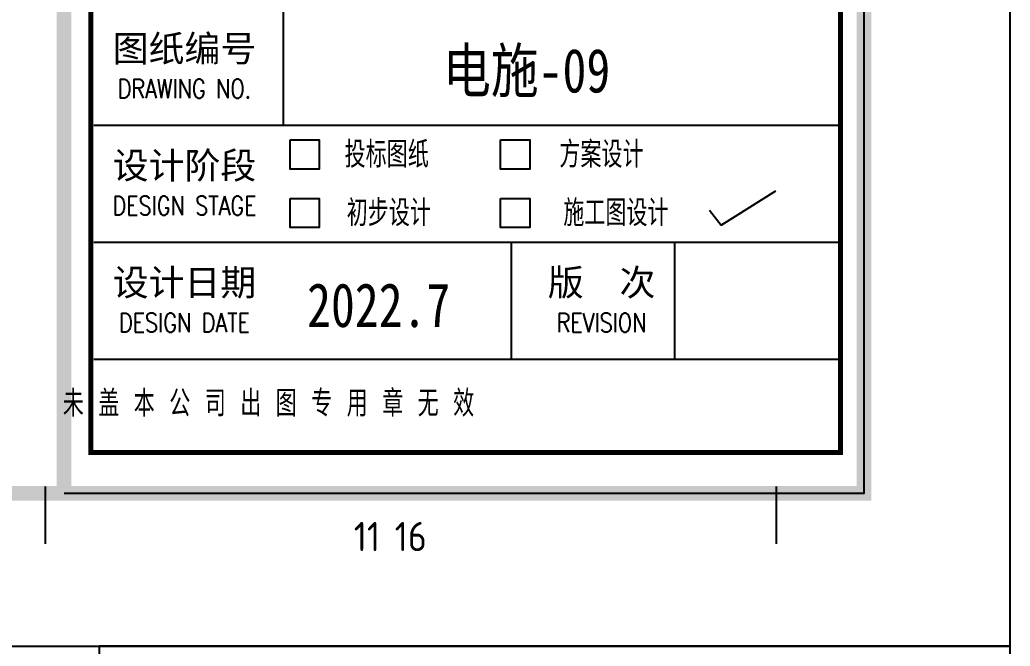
# Model space of a CAD drawing. Extents: x 815029915 to 815825525, y 579155098 to 579748855.
# Drawn here: x 815657059 to 815663833, y 579265019 to 579269303 of the extents above; entities that cross this region are included whole.
import ezdxf
from ezdxf.enums import TextEntityAlignment as Align

# ---------------------------------------------------------------- set-up
doc = ezdxf.new("R2010")
doc.units = 0
doc.header["$LTSCALE"] = 100
doc.header["$MEASUREMENT"] = 0
for name, color, linetype in [('TK', 7, 'Continuous'), ('ZG-图号', 2, 'Continuous'), ('zm', 1, 'Continuous')]:
    doc.layers.add(name, color=color, linetype=linetype)
doc.styles.add('-宋体', font='', dxfattribs={"width": 0.8})
doc.styles.add('ISOCP', font='isocp.shx', dxfattribs={"bigfont": 'gbcbig.shx'})
doc.styles.add('STYLE2', font='')
doc.styles.add('基本字体', font='simplex.shx', dxfattribs={"height": 180, "bigfont": 'hztxt.shx'})
doc.styles.get('-宋体').set_extended_font_data('SimSun')
doc.styles.get('STYLE2').set_extended_font_data('SimHei')

# ---------------------------------------------------------------- blocks, each defined once
blk = doc.blocks.new('CCIAD-TK-A2-图签')
at = {"layer": 'TK'}
for p, q in [((544.265, 51.628), (544.265, 35.628)), ((531.317, 35.628), (582.387, 35.628)), ((533.317, 35.628), (582.387, 35.628)), ((533.317, 35.628), (582.387, 35.628)), ((533.317, 35.628), (582.387, 35.628)), ((533.317, 35.628), (582.387, 35.628)), ((531.317, 27.628), (582.387, 27.628)), ((533.317, 27.628), (582.387, 27.628)), ((559.858, 27.628), (559.858, 19.628)), ((571.049, 27.628), (571.049, 19.628)), ((531.317, 19.628), (582.387, 19.628)), ((533.317, 19.628), (573.317, 19.628))]:
    blk.add_line(p, q, dxfattribs=at)
at = {"layer": 'TK', "const_width": 1}
blk.add_lwpolyline([(529.286, 10.457), (529.286, 410)], dxfattribs=at)
at = {"layer": 'TK'}
blk.add_lwpolyline([(529.286, 10.457), (584, 10.457), (584, 410)], dxfattribs=at)
at = {"layer": 'TK', "const_width": 0.347}
blk.add_lwpolyline([(531.117, 185.398), (582.387, 185.398), (582.387, 13.253), (531.117, 13.253)], close=True, dxfattribs=at)
at = {"layer": 'TK'}
for points in [[(544.743, 34.628), (546.743, 34.628), (546.743, 32.628), (544.743, 32.628)], [(559.146, 34.628), (561.146, 34.628), (561.146, 32.628), (559.146, 32.628)], [(544.743, 30.628), (546.743, 30.628), (546.743, 28.628), (544.743, 28.628)], [(559.146, 30.628), (561.146, 30.628), (561.146, 28.628), (559.146, 28.628)]]:
    blk.add_lwpolyline(points, close=True, dxfattribs=at)
at = {"layer": 'TK', "style": '基本字体', "width": 0.8}
for s, p in [('投标图纸', (551.352, 33.628)), ('方案设计  ', (567.031, 33.628)), ('初步设计', (551.496, 29.628)), ('施工图设计', (567.031, 29.628))]:
    blk.add_text(s, height=1.8, dxfattribs=at).set_placement(p, align=Align.MIDDLE_CENTER)
blk.add_text('未 盖 本 公 司 出 图 专 用 章 无 效', height=1.8, dxfattribs=at).set_placement((557.337, 16.606), align=Align.MIDDLE_RIGHT)
at = {"layer": 'TK', "char_height": 1.8, "attachment_point": 5, "style": '基本字体'}
for s, insert, width in [('{\\fSimHei|b0|i0|c134|p49;图纸编号\\W0.8; \\P\\Fsimplex,hztxt|c134;\\H0.7222x;DRAWING NO.\\H1.3847x; }', (537.517, 39.628), 11.6), ('{\\fSimHei|b0|i0|c134|p49;设计阶段\\W0.8;\\P\\Fsimplex,hztxt|c134;\\H0.7222x;DESIGN STAGE}', (537.517, 31.628), 11.6), ('{\\fSimHei|b0|i0|c134|p49;设计日期\\fKaiTi_GB2312|b0|i0|c134|p49;\\H1.167x;\\P\\Fsimplex,hztxt|c134;\\H0.619x;\\W0.8;DESIGN DATE }', (537.517, 23.628), 11.6), ('{\\fSimHei|b0|i0|c134|p49;版  次\\Fsimplex,hztxt|c134;\\H0.7222x;\\W0.8;REVISION}', (566.049, 23.628), 10)]:
    blk.add_mtext(s, dxfattribs=dict(at, insert=insert, width=width))
blk = doc.blocks.new('l')
at = {"layer": 'TK'}
blk.add_lwpolyline([(815463677.3, 579451444.5), (815463677.3, 579409444.5), (815547777.3, 579409444.5), (815547777.3, 579451444.5)], close=True, dxfattribs=at)

msp = doc.modelspace()

# ---------------------------------------------------------------- linework, layer by layer
at = {"layer": 'TK'}
for p, q in [((815657233.2, 579266109.9), (815657233.2, 579265718.6)), ((815662233.2, 579266109.9), (815662233.2, 579265718.6))]:
    msp.add_line(p, q, dxfattribs=at)
msp.add_lwpolyline([(815579733.2, 579307018.6), (815579733.2, 579265018.6), (815663833.2, 579265018.6), (815663833.2, 579307018.6)], close=True, dxfattribs=at)
at = {"layer": 'TK', "const_width": 100}
msp.add_lwpolyline([(815582233.2, 579266064.2), (815582233.2, 579306018.6), (815662833.2, 579306018.6), (815662833.2, 579266064.2)], close=True, dxfattribs=at)
at = {"layer": 'zm'}
for p, q in [((815661856.5, 579267898.9), (815662231, 579268133.8)), ((815661775.7, 579268001.7), (815661856.5, 579267898.9))]:
    msp.add_line(p, q, dxfattribs=at)
at = {"layer": 'zm', "color": 1}
msp.add_lwpolyline([(815657602.3, 579258964.9), (815663833.2, 579258964.9), (815663833.2, 579265018.6), (815657602.3, 579265018.6)], close=True, dxfattribs=at)

# ---------------------------------------------------------------- block references
at = {"layer": 'TK', "xscale": 100, "yscale": 100, "zscale": 100}
msp.add_blockref('CCIAD-TK-A2-图签', (815604433.2, 579265018.6), dxfattribs=at)
at = {"layer": 'zm', "color": 1}
msp.add_blockref('l', (116055.9, -144425.9), dxfattribs=at)

# ---------------------------------------------------------------- texts
at = {"layer": 'TK', "style": 'ISOCP'}
for s, p in [('11', (815659433.2, 579265768.6)), ('16', (815659733.2, 579265768.6))]:
    msp.add_text(s, height=200, dxfattribs=at).set_placement(p, align=Align.MIDDLE)
at = {"layer": 'ZG-图号', "style": '-宋体', "width": 0.8}
msp.add_text('电施-09', height=300, dxfattribs=at).set_placement((815660525.2, 579268961.3), align=Align.MIDDLE)
at = {"layer": 'zm', "ltscale": 10, "style": 'STYLE2', "width": 0.8}
msp.add_text('2022.7', height=300, dxfattribs=at).set_placement((815659513.6, 579267349.1), align=Align.MIDDLE)

doc.saveas('drawing.dxf')
